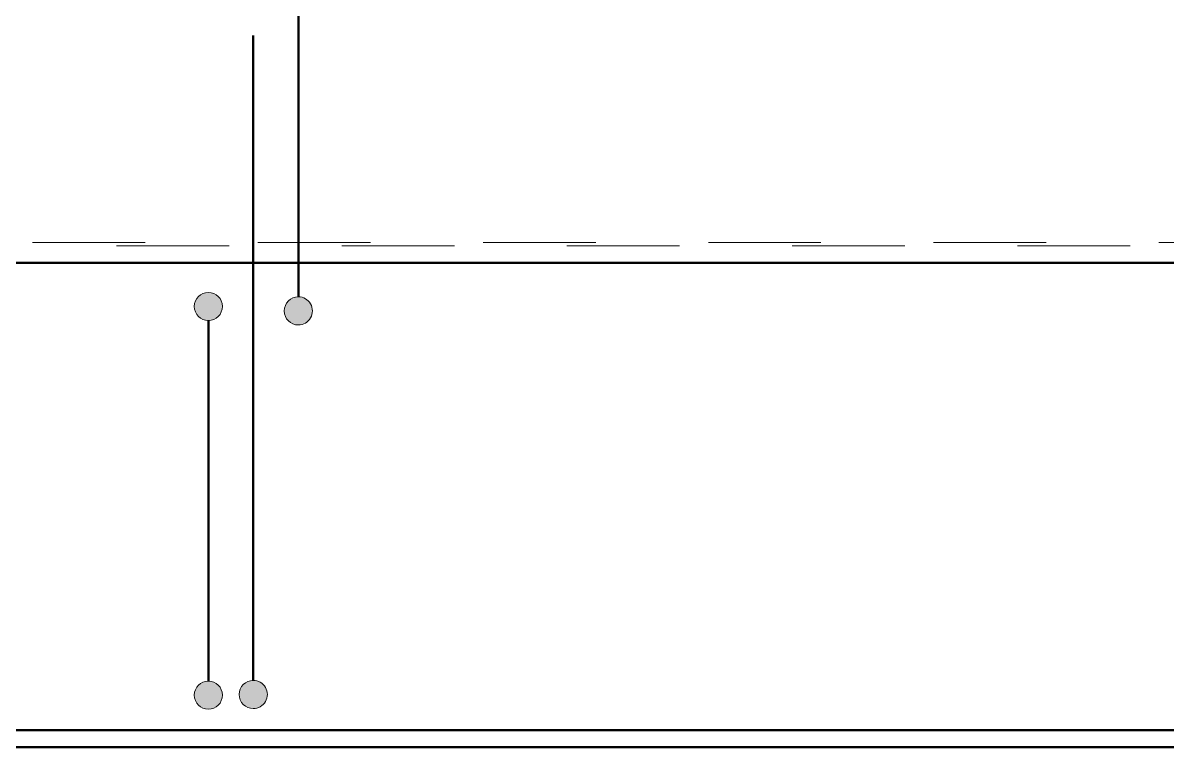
# Model space of a CAD drawing. Header units: metres. Extents: x 300 to 347, y 3 to 1186.
# Drawn here: x 320.545 to 321.561, y 1181.281 to 1181.924 of the extents above; entities that cross this region are included whole.
import ezdxf

# ---------------------------------------------------------------- set-up
doc = ezdxf.new("R2010")
doc.units = ezdxf.units.M
doc.linetypes.add('JacobsDash', pattern=[0.0045, 0.003, -0.0015])
for name, color, linetype, lineweight in [('A-DETL-GENF', 7, 'Continuous', 9), ('A-WALL', 7, 'Continuous', 50), ('A-WALL-HDLN', 7, 'JacobsDash', 18)]:
    doc.layers.add(name, color=color, linetype=linetype, lineweight=lineweight)

# ---------------------------------------------------------------- blocks, each defined once
blk = doc.blocks.new('Walls 2 - Walls 2-6845191-DRG-2873183 - SOUTHERN BARRIER - PLAN')
at = {"layer": 'A-WALL', "color": 252, "true_color": 0x888888}
for p, q in [((229.8302, 1207.271), (225.985, 1206.9346)), ((226.0212, 1206.5212), (229.8664, 1206.8576)), ((229.8677, 1206.8427), (226.0225, 1206.5063))]:
    blk.add_line(p, q, dxfattribs=at)
at = {"layer": 'A-WALL-HDLN', "color": 252, "true_color": 0x888888}
for p, q in [((225.9837, 1206.9496), (229.8289, 1207.286)), ((226.1085, 1206.9633), (229.8287, 1207.2888))]:
    blk.add_line(p, q, dxfattribs=at)
blk = doc.blocks.new('CS_DET_Rebar Combined_Grey - Multiple Bar-7829494-DRG-2873183 - SOUTHERN BARRIER - PLAN')
at = {"layer": 'A-DETL-GENF', "true_color": 0xafafaf}
blk.add_hatch(color=253, dxfattribs=at).paths.add_polyline_path([(-0.0125, 0), (-0.0121, -0.0032), (-0.0108, -0.0063), (-0.0088, -0.0088), (-0.0063, -0.0108), (-0.0032, -0.0121), (0, -0.0125), (0.0032, -0.0121), (0.0062, -0.0108), (0.0088, -0.0088), (0.0108, -0.0063), (0.0121, -0.0032), (0.0125, 0), (0.0121, 0.0032), (0.0108, 0.0062), (0.0088, 0.0088), (0.0062, 0.0108), (0.0032, 0.0121), (0, 0.0125), (-0.0032, 0.0121), (-0.0063, 0.0108), (-0.0088, 0.0088), (-0.0108, 0.0062), (-0.0121, 0.0032)])
at = {"layer": 'A-DETL-GENF', "color": 253, "lineweight": 50, "true_color": 0xafafaf}
blk.add_line((0.0125, 0), (0.585, 0), dxfattribs=at)
at = {"layer": 'A-DETL-GENF', "color": 253, "true_color": 0xafafaf}
for start, end in [(0, 180), (180, 360)]:
    blk.add_arc((0, 0), 0.0125, start, end, dxfattribs=at)
blk = doc.blocks.new('CS_DET_Rebar Combined_Grey - Multiple Bar-8623485-DRG-2873183 - SOUTHERN BARRIER - PLAN')
at = {"layer": 'A-DETL-GENF', "true_color": 0xafafaf}
for points in [[(-0.0125, 0), (-0.0121, -0.0032), (-0.0108, -0.0063), (-0.0088, -0.0088), (-0.0063, -0.0108), (-0.0032, -0.0121), (0, -0.0125), (0.0032, -0.0121), (0.0062, -0.0108), (0.0088, -0.0088), (0.0108, -0.0063), (0.0121, -0.0032), (0.0125, 0), (0.0121, 0.0032), (0.0108, 0.0062), (0.0087, 0.0089), (0.0062, 0.0108), (0.0032, 0.0121), (0, 0.0125), (-0.0032, 0.0121), (-0.0063, 0.0108), (-0.0088, 0.0088), (-0.0108, 0.0062), (-0.0121, 0.0032)], [(0.3325, 0), (0.3329, -0.0032), (0.3342, -0.0063), (0.3362, -0.0088), (0.3388, -0.0108), (0.3418, -0.0121), (0.345, -0.0125), (0.3482, -0.0121), (0.3513, -0.0108), (0.3538, -0.0088), (0.3558, -0.0063), (0.3571, -0.0032), (0.3575, 0), (0.3571, 0.0032), (0.3558, 0.0062), (0.3537, 0.0089), (0.3513, 0.0108), (0.3482, 0.0121), (0.345, 0.0125), (0.3418, 0.0121), (0.3388, 0.0108), (0.3362, 0.0088), (0.3341, 0.0062), (0.3329, 0.0032)]]:
    blk.add_hatch(color=253, dxfattribs=at).paths.add_polyline_path(points)
at = {"layer": 'A-DETL-GENF', "color": 253, "lineweight": 50, "true_color": 0xafafaf}
blk.add_line((0.0125, 0), (0.3325, 0), dxfattribs=at)
at = {"layer": 'A-DETL-GENF', "color": 253, "true_color": 0xafafaf}
for centre, start, end in [((0, 0), 360, 180), ((0.345, 0), 360, 180), ((0, 0), 180, 360), ((0.345, 0), 180, 360)]:
    blk.add_arc(centre, 0.0125, start, end, dxfattribs=at)
blk = doc.blocks.new('CS_DET_Rebar Combined_Grey - Multiple Bar-7827927-DRG-2873183 - SOUTHERN BARRIER - PLAN')
at = {"layer": 'A-DETL-GENF', "true_color": 0xafafaf}
blk.add_hatch(color=253, dxfattribs=at).paths.add_polyline_path([(-0.0125, 0), (-0.0121, -0.0032), (-0.0108, -0.0063), (-0.0088, -0.0088), (-0.0063, -0.0108), (-0.0032, -0.0121), (0, -0.0125), (0.0032, -0.0121), (0.0062, -0.0108), (0.0088, -0.0088), (0.0108, -0.0063), (0.0121, -0.0032), (0.0125, 0), (0.0121, 0.0032), (0.0108, 0.0062), (0.0088, 0.0088), (0.0062, 0.0108), (0.0032, 0.0121), (0, 0.0125), (-0.0032, 0.0121), (-0.0069, 0.0103), (-0.0088, 0.0088), (-0.0108, 0.0062), (-0.0121, 0.0032)])
at = {"layer": 'A-DETL-GENF', "color": 253, "lineweight": 50, "true_color": 0xafafaf}
blk.add_line((0.0125, 0), (0.7, 0), dxfattribs=at)
at = {"layer": 'A-DETL-GENF', "color": 253, "true_color": 0xafafaf}
for start, end in [(360, 180), (180, 360)]:
    blk.add_arc((0, 0), 0.0125, start, end, dxfattribs=at)

msp = doc.modelspace()

# ---------------------------------------------------------------- block references
at = {"layer": 'A-DETL-GENF', "color": 253, "true_color": 0xafafaf}
for name, p, rotation in [('CS_DET_Rebar Combined_Grey - Multiple Bar-7827927-DRG-2873183 - SOUTHERN BARRIER - PLAN', (320.7899, 1181.6681), 89.99999999999616), ('CS_DET_Rebar Combined_Grey - Multiple Bar-7829494-DRG-2873183 - SOUTHERN BARRIER - PLAN', (320.7499, 1181.3276), 90.00000000006673), ('CS_DET_Rebar Combined_Grey - Multiple Bar-8623485-DRG-2873183 - SOUTHERN BARRIER - PLAN', (320.71, 1181.327), 89.99999999999535)]:
    msp.add_blockref(name, p, dxfattribs=dict(at, rotation=rotation))
at = {"layer": 'A-WALL-HDLN', "color": 252, "true_color": 0x888888, "rotation": 355.0000000000001}
msp.add_blockref('Walls 2 - Walls 2-6845191-DRG-2873183 - SOUTHERN BARRIER - PLAN', (-10.6879, -0.9351), dxfattribs=at)

doc.saveas('drawing.dxf')
